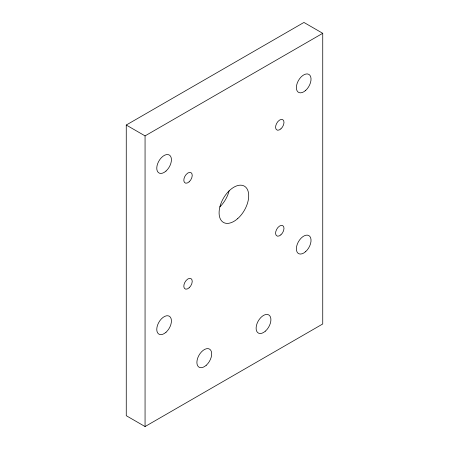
<?xml version="1.0" encoding="UTF-8"?>
<svg xmlns="http://www.w3.org/2000/svg" width="449" height="449" viewBox="0 0 449 449"><rect width="100%" height="100%" fill="white"/><g stroke="black" fill="none" stroke-linecap="round" stroke-linejoin="round"><path stroke-width="0.67" d="M126.259 125.035L303.939 22.45L322.741 33.305L322.741 323.965L145.061 426.55L126.259 415.695L126.259 125.035L145.061 135.89L322.741 33.305M145.061 135.89L145.061 426.55M229.119 190.819A20.94 12.089 -60 0 1 219.853 206.871M206.203 365.312A10.467 6.045 -60 0 0 209.526 349.092A10.467 6.045 -60 0 0 197.139 360.076A10.467 6.045 -60 0 0 206.203 365.312M265.432 331.115A10.467 6.045 -60 0 0 268.749 314.901A10.467 6.045 -60 0 0 256.362 325.884A10.467 6.045 -60 0 0 265.432 331.115M165.995 171.063A10.372 5.989 -60 0 0 169.284 155A10.372 5.989 -60 0 0 157.015 165.877A10.372 5.989 -60 0 0 165.995 171.063M305.606 90.462A10.372 5.989 -60 0 0 308.89 74.399A10.372 5.989 -60 0 0 296.621 85.276A10.372 5.989 -60 0 0 305.606 90.462M280.878 128.88A5.955 3.44 -60 0 0 282.763 119.653A5.955 3.44 -60 0 0 275.72 125.9A5.955 3.44 -60 0 0 280.878 128.88M189.108 181.862A5.955 3.44 -60 0 0 190.999 172.629A5.955 3.44 -60 0 0 183.95 178.882A5.955 3.44 -60 0 0 189.108 181.862M165.995 332.271A10.372 5.989 -60 0 0 169.284 316.203A10.372 5.989 -60 0 0 157.015 327.085A10.372 5.989 -60 0 0 165.995 332.271M189.108 287.826A5.955 3.44 -60 0 0 190.999 278.593A5.955 3.44 -60 0 0 183.95 284.846A5.955 3.44 -60 0 0 189.108 287.826M280.878 234.844A5.955 3.44 -60 0 0 282.763 225.617A5.955 3.44 -60 0 0 275.72 231.864A5.955 3.44 -60 0 0 280.878 234.844M305.606 251.67A10.372 5.989 -60 0 0 308.89 235.602A10.372 5.989 -60 0 0 296.621 246.484A10.372 5.989 -60 0 0 305.606 251.67M237.734 218.584A20.94 12.089 -60 0 0 244.374 186.15A20.94 12.089 -60 0 0 219.6 208.112A20.94 12.089 -60 0 0 237.734 218.584"/></g></svg>
